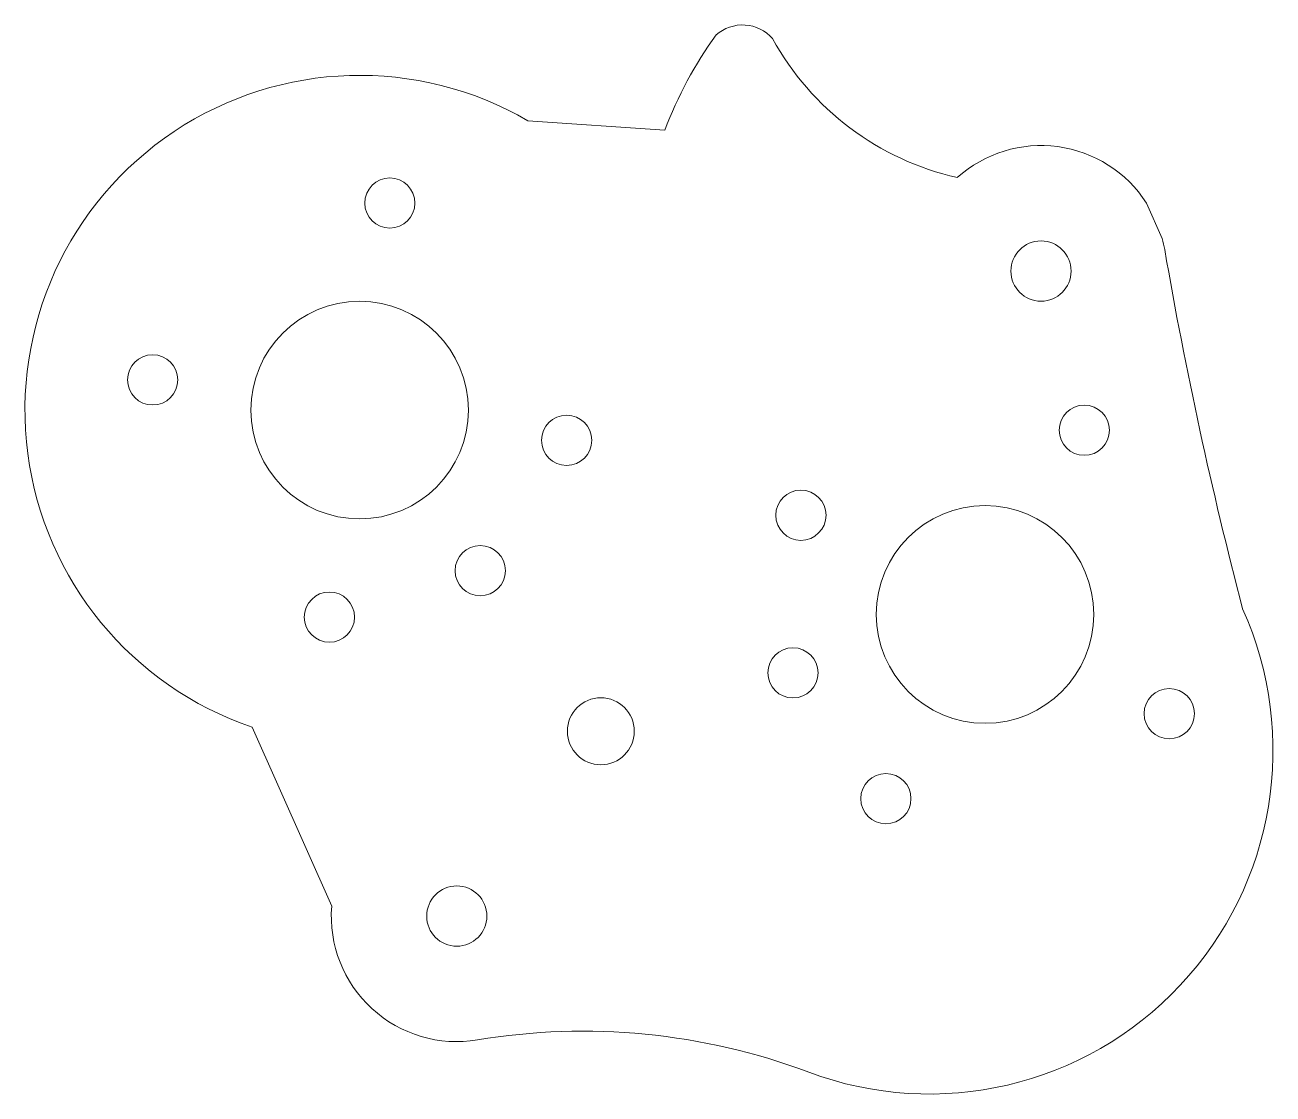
# Model space of a CAD drawing. Header units: millimetres. Extents: x 161.7 to 236.2, y 91.1 to 155.
import ezdxf

# ---------------------------------------------------------------- set-up
doc = ezdxf.new("R2010")
doc.units = ezdxf.units.MM

msp = doc.modelspace()

# ---------------------------------------------------------------- linework, layer by layer
at = {"color": 7, "linetype": 'Continuous', "lineweight": 15}
for p, q in [((191.71, 149.3), (199.895, 148.729)), ((228.676, 144.383), (229.617, 142.259)), ((175.24, 113.069), (179.983, 102.37))]:
    msp.add_line(p, q, dxfattribs=at)
for centre, radius in [((183.459, 144.381), 1.5), ((222.373, 140.318), 1.8), ((181.654, 132.012), 6.5), ((169.285, 133.817), 1.5), ((224.957, 130.809), 1.5), ((194.023, 130.207), 1.5), ((208.024, 125.73), 1.5), ((219.03, 119.803), 6.5), ((188.861, 122.417), 1.5), ((179.849, 119.643), 1.5), ((207.549, 116.313), 1.5), ((230.036, 113.876), 1.5), ((196.068, 112.822), 2), ((213.103, 108.798), 1.5), ((187.46, 101.781), 1.8)]:
    msp.add_circle(centre, radius, dxfattribs=at)
for centre, radius, start, end in [((222.373, 140.318), 24, 143.99751, 159.48468), ((204.536, 152.633), 2.389, 41.37002, 131.37002), ((221.042, 162.281), 16.78, 208.74253, 257.36712), ((181.654, 132.012), 20, 59.81599, 251.29305), ((222.373, 140.318), 7.5, 32.82232, 131.82428), ((222.373, 140.318), 7.5, 9.83667, 15.00243), ((487.873, 186.353), 261.961, 189.83667, 194.64138), ((215.702, 111.685), 20.536, 249.43916, 24.30209), ((187.46, 101.781), 7.5, 175.49576, 279.45173), ((195, 56.493), 38.411, 69.43916, 99.45173)]:
    msp.add_arc(centre, radius, start, end, dxfattribs=at)

doc.saveas('drawing.dxf')
